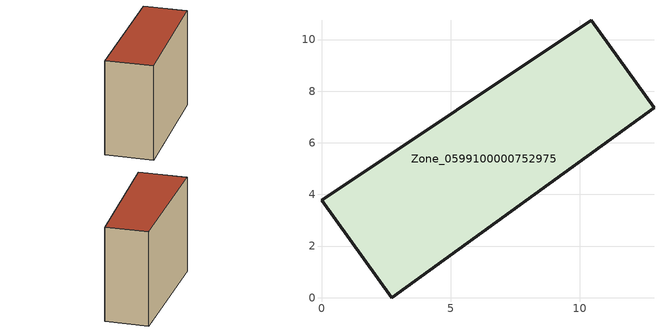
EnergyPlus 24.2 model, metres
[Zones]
Zone_0599100000752975
 floor ground (C_G): 10.45,10.74 12.88,7.35 2.72,0 0,3.78 z0
 wall outside (C_F): 12.88,7.35 10.45,10.74 0,3.78 2.72,0 12.88,7.35 z0:9.57
 roof outside (C_R): 0,3.78 2.72,0 12.88,7.35 10.45,10.74 z9.57
[BUILDING]
Pand.0599100000752975: North Axis=0; Terrain=City; Loads Convergence Tolerance Value=0.04; Temperature Convergence Tolerance Value=0.4; Solar Distribution=FullExterior; Maximum Number of Warmup Days=25; Minimum Number of Warmup Days=1
[Site:Location]
Rotterdam.The.Hague.AP_ZH_NLD Design_Conditions: Latitude=51.96; Longitude=4.45; Time Zone=1; Elevation=-4.5
[SITE:GROUNDTEMPERATURE:BUILDINGSURFACE]
18, 18, 18, 18, 18, 18, 18, 18, 18, 18, 18, 18
[MATERIAL] Thermal Absorptance=0.9; Solar Absorptance=0.7; Visible Absorptance=0.7
Name | Roughness | Thickness | Conductivity | Density | Specific Heat
G.TI.2006-2014 | MediumSmooth | 0.15 | 0.06 | 540 | 1210
F.TI.2006-2014 | Rough | 0.3 | 0.12 | 1920 | 840
R.TI.2006-2014 | MediumRough | 0.2 | 0.08 | 1500 | 1000
[CONSTRUCTION]
C_G: G.TI.2006-2014
C_F: F.TI.2006-2014
C_R: R.TI.2006-2014
[ZONE]
Zone_0599100000752975: Type=1; Multiplier=1; Ceiling Height=Autocalculate; Volume=Autocalculate; Floor Area=autocalculate; Part of Total Floor Area=Yes
[ZONEINFILTRATION:DESIGNFLOWRATE]
Infil_Zone_0599100000752975: Zone or ZoneList or Space or SpaceList=Zone_0599100000752975; Schedule=AlwaysOn; Design Flow Rate Calculation Method=Flow/Area; Flow Rate per Floor Area=0.0015; Constant Term Coefficient=1; Temperature Term Coefficient=0; Velocity Term Coefficient=0; Velocity Squared Term Coefficient=0
[HVACTEMPLATE:ZONE:IDEALLOADSAIRSYSTEM]
Zone_0599100000752975: Maximum Heating Supply Air Temperature=50; Minimum Cooling Supply Air Temperature=13; Maximum Heating Supply Air Humidity Ratio=0.0156; Minimum Cooling Supply Air Humidity Ratio=0.0077; Heating Limit=NoLimit; Cooling Limit=NoLimit; Dehumidification Control Type=ConstantSensibleHeatRatio; Cooling Sensible Heat Ratio=0.7; Dehumidification Setpoint=60; Humidification Control Type=None; Humidification Setpoint=30; Outdoor Air Method=None; Outdoor Air Flow Rate per Person=0.00944; Outdoor Air Flow Rate per Zone Floor Area=0; Outdoor Air Flow Rate per Zone=0; Demand Controlled Ventilation Type=None; Outdoor Air Economizer Type=NoEconomizer; Heat Recovery Type=None; Sensible Heat Recovery Effectiveness=0.7; Latent Heat Recovery Effectiveness=0.65
[ZONECONTROL:THERMOSTAT]
ThermostatControl_Zone_0599100000752975: Zone or ZoneList=Zone_0599100000752975; Control Type Schedule=DualSetpointControlType; Control 1=Thermostat_Zone_0599100000752975; Temperature Difference Between Cutout And Setpoint=0
[THERMOSTATSETPOINT:DUALSETPOINT]
Thermostat_Zone_0599100000752975: Heating Setpoint Temperature Schedule=HeatingSetpoint_Zone_0599100000752975; Cooling Setpoint Temperature Schedule=CoolingSetpoint_Zone_0599100000752975
[SCHEDULE:COMPACT]
HeatingSetpoint_Zone_0599100000752975: Through: 12/31, For: AllDays, Until: 24:00, 21
CoolingSetpoint_Zone_0599100000752975: Through: 12/31, For: AllDays, Until: 24:00, 24
DualSetpointControlType: Through: 12/31, For: AllDays, Until: 24:00, 4
AlwaysOn: Through: 12/31, For: AllDays, Until: 24:00, 1
